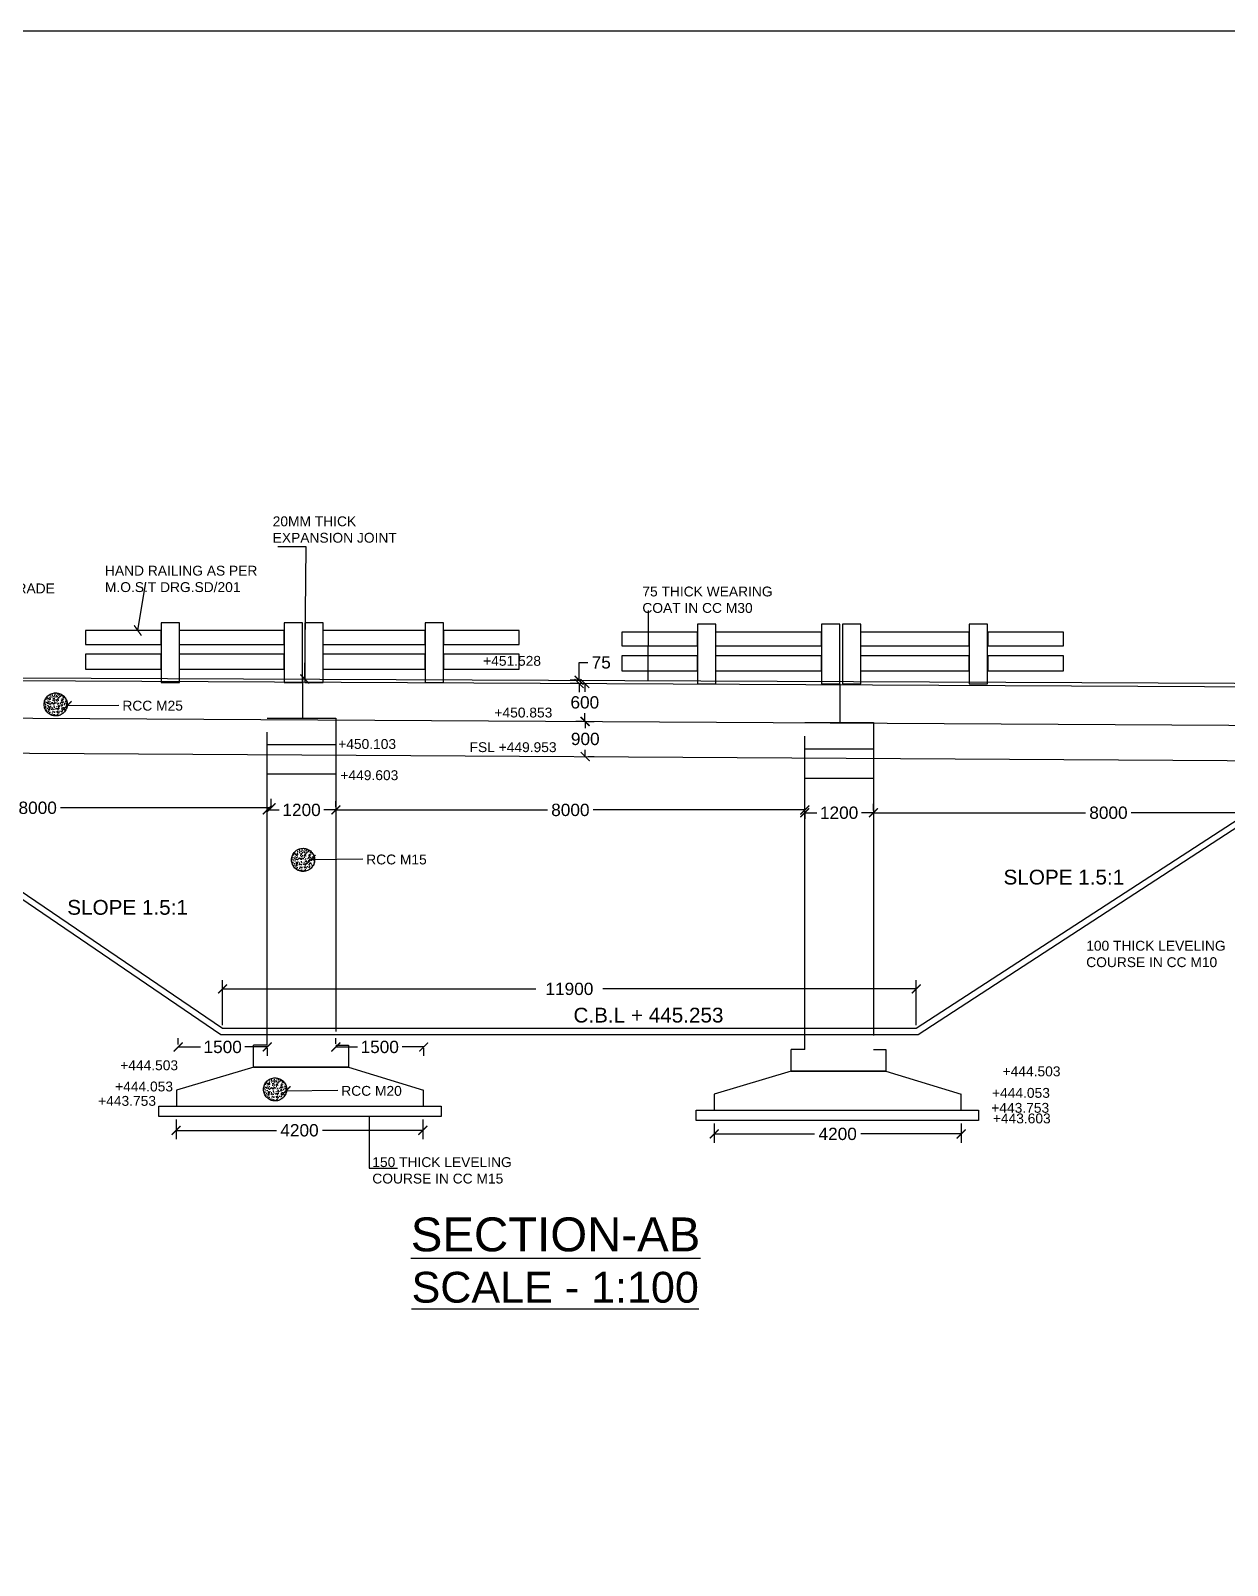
# Model space of a CAD drawing. Header units: inches. Extents: x 325 to 11487, y 381 to 10656.
# Drawn here: x 351.56 to 375.82, y 493.95 to 525.06 of the extents above; entities that cross this region are included whole.
import ezdxf

# ---------------------------------------------------------------- set-up
doc = ezdxf.new("R2010")
doc.units = ezdxf.units.IN
doc.header["$MEASUREMENT"] = 0
doc.linetypes.add('HIDDEN', pattern=[9.525, 6.35, -3.175])
doc.layers.add('DIMENSION', color=255, linetype='Continuous')
doc.layers.add('DRAWING', color=7, linetype='Continuous')
doc.styles.get("Standard").update_dxf_attribs({"font": 'arial.ttf'})
doc.dimstyles.new('dig', dxfattribs={"dimtxt": 0.3125, "dimasz": 0.18, "dimexe": 0.18, "dimexo": 0.0625, "dimgap": 0.09, "dimtad": 0, "dimtih": 1, "dimtoh": 1, "dimdec": 4, "dimzin": 0, "dimdsep": 46, "dimtxsty": 'Standard', "dimblk": 'ARCHTICK', "dimcen": 0.09, "dimadec": 0, "dimazin": 0, "dimtfac": 1, "dimtdec": 4, "dimtofl": 0, "dimtmove": 0, "dimatfit": 3, "dimldrblk": 'ARCHTICK', "dimfxl": 1, "dimtolj": 1, "dimtzin": 0, "dimarcsym": 0})

# ---------------------------------------------------------------- blocks, each defined once
blk = doc.blocks.new('_ArchTick')
at = {"color": 0, "linetype": 'ByBlock', "const_width": 0.15}
blk.add_lwpolyline([(-0.5, -0.5), (0.5, 0.5)], dxfattribs=at)
blk = doc.blocks.new('*D52')
at = {"layer": 'Defpoints', "color": 0, "linetype": 'HIDDEN', "transparency": 16777216}
for p in [(367.254, 509.189), (368.644, 509.204), (368.644, 509.189)]:
    blk.add_point(p, dxfattribs=at)
at = {"layer": 'DIMENSION', "color": 0, "linetype": 'HIDDEN', "lineweight": -2, "transparency": 16777216}
for p, q in [((367.254, 509.252), (367.254, 509.384)), ((368.644, 509.252), (368.644, 509.384)), ((367.254, 509.204), (367.498, 509.204)), ((368.644, 509.204), (368.401, 509.204))]:
    blk.add_line(p, q, dxfattribs=at)
at = {"layer": 'DIMENSION', "color": 0, "linetype": 'HIDDEN', "lineweight": -2, "transparency": 16777216, "xscale": 0.18, "yscale": 0.18, "zscale": 0.18, "rotation": 180}
blk.add_blockref('_ArchTick', (367.254, 509.204), dxfattribs=at)
at = {"layer": 'DIMENSION', "color": 0, "linetype": 'HIDDEN', "lineweight": -2, "transparency": 16777216, "xscale": 0.18, "yscale": 0.18, "zscale": 0.18}
blk.add_blockref('_ArchTick', (368.644, 509.204), dxfattribs=at)
at = {"layer": 'DIMENSION', "color": 0, "linetype": 'HIDDEN', "transparency": 16777216, "insert": (367.949, 509.204), "char_height": 0.25, "attachment_point": 5}
blk.add_mtext('\\A1;1200', dxfattribs=at)
blk = doc.blocks.new('*D53')
at = {"layer": 'Defpoints', "color": 0, "linetype": 'HIDDEN', "transparency": 16777216}
for p in [(369.513, 505.633), (355.453, 504.834), (369.513, 504.834)]:
    blk.add_point(p, dxfattribs=at)
at = {"layer": 'DIMENSION', "color": 0, "linetype": 'HIDDEN', "lineweight": -2, "transparency": 16777216}
for p, q in [((355.453, 504.897), (355.453, 505.813)), ((355.453, 505.633), (361.935, 505.633)), ((369.513, 505.633), (363.032, 505.633)), ((369.513, 504.897), (369.513, 505.813))]:
    blk.add_line(p, q, dxfattribs=at)
at = {"layer": 'DIMENSION', "color": 0, "linetype": 'HIDDEN', "lineweight": -2, "transparency": 16777216, "xscale": 0.18, "yscale": 0.18, "zscale": 0.18, "rotation": 180}
blk.add_blockref('_ArchTick', (355.453, 505.633), dxfattribs=at)
at = {"layer": 'DIMENSION', "color": 0, "linetype": 'HIDDEN', "lineweight": -2, "transparency": 16777216, "xscale": 0.18, "yscale": 0.18, "zscale": 0.18}
blk.add_blockref('_ArchTick', (369.513, 505.633), dxfattribs=at)
at = {"layer": 'DIMENSION', "color": 0, "linetype": 'HIDDEN', "transparency": 16777216, "insert": (362.483, 505.633), "char_height": 0.25, "attachment_point": 5}
blk.add_mtext('\\A1;11900', dxfattribs=at)
blk = doc.blocks.new('*D54')
at = {"layer": 'Defpoints', "color": 0, "linetype": 'HIDDEN', "transparency": 16777216}
for p in [(357.749, 509.265), (367.254, 509.265), (367.254, 509.261)]:
    blk.add_point(p, dxfattribs=at)
at = {"layer": 'DIMENSION', "color": 0, "linetype": 'HIDDEN', "lineweight": -2, "transparency": 16777216}
for p, q in [((357.749, 509.261), (362.039, 509.261)), ((357.749, 509.202), (357.749, 509.081)), ((367.254, 509.261), (362.965, 509.261)), ((367.254, 509.202), (367.254, 509.081))]:
    blk.add_line(p, q, dxfattribs=at)
at = {"layer": 'DIMENSION', "color": 0, "linetype": 'HIDDEN', "lineweight": -2, "transparency": 16777216, "xscale": 0.18, "yscale": 0.18, "zscale": 0.18, "rotation": 180}
blk.add_blockref('_ArchTick', (357.749, 509.261), dxfattribs=at)
at = {"layer": 'DIMENSION', "color": 0, "linetype": 'HIDDEN', "lineweight": -2, "transparency": 16777216, "xscale": 0.18, "yscale": 0.18, "zscale": 0.18}
blk.add_blockref('_ArchTick', (367.254, 509.261), dxfattribs=at)
at = {"layer": 'DIMENSION', "color": 0, "linetype": 'HIDDEN', "transparency": 16777216, "insert": (362.502, 509.261), "char_height": 0.25, "attachment_point": 5}
blk.add_mtext('\\A1;8000', dxfattribs=at)
blk = doc.blocks.new('*D55')
at = {"layer": 'Defpoints', "color": 0, "linetype": 'HIDDEN', "transparency": 16777216}
for p in [(356.359, 509.261), (357.749, 509.261), (357.749, 509.261)]:
    blk.add_point(p, dxfattribs=at)
at = {"layer": 'DIMENSION', "color": 0, "linetype": 'HIDDEN', "lineweight": -2, "transparency": 16777216}
for p, q in [((356.359, 509.324), (356.359, 509.441)), ((357.749, 509.324), (357.749, 509.441)), ((356.359, 509.261), (356.603, 509.261)), ((357.749, 509.261), (357.505, 509.261))]:
    blk.add_line(p, q, dxfattribs=at)
at = {"layer": 'DIMENSION', "color": 0, "linetype": 'HIDDEN', "lineweight": -2, "transparency": 16777216, "xscale": 0.18, "yscale": 0.18, "zscale": 0.18, "rotation": 180}
blk.add_blockref('_ArchTick', (356.359, 509.261), dxfattribs=at)
at = {"layer": 'DIMENSION', "color": 0, "linetype": 'HIDDEN', "lineweight": -2, "transparency": 16777216, "xscale": 0.18, "yscale": 0.18, "zscale": 0.18}
blk.add_blockref('_ArchTick', (357.749, 509.261), dxfattribs=at)
at = {"layer": 'DIMENSION', "color": 0, "linetype": 'HIDDEN', "transparency": 16777216, "insert": (357.054, 509.261), "char_height": 0.25, "attachment_point": 5}
blk.add_mtext('\\A1;1200', dxfattribs=at)
blk = doc.blocks.new('*D56')
at = {"layer": 'Defpoints', "color": 0, "linetype": 'HIDDEN', "transparency": 16777216}
for p in [(346.976, 509.304), (346.976, 509.261), (356.436, 509.261)]:
    blk.add_point(p, dxfattribs=at)
at = {"layer": 'DIMENSION', "color": 0, "linetype": 'HIDDEN', "lineweight": -2, "transparency": 16777216}
for p, q in [((346.976, 509.324), (346.976, 509.484)), ((346.976, 509.304), (351.243, 509.304)), ((356.436, 509.304), (352.169, 509.304)), ((356.436, 509.324), (356.436, 509.484))]:
    blk.add_line(p, q, dxfattribs=at)
at = {"layer": 'DIMENSION', "color": 0, "linetype": 'HIDDEN', "lineweight": -2, "transparency": 16777216, "xscale": 0.18, "yscale": 0.18, "zscale": 0.18, "rotation": 180}
blk.add_blockref('_ArchTick', (346.976, 509.304), dxfattribs=at)
at = {"layer": 'DIMENSION', "color": 0, "linetype": 'HIDDEN', "lineweight": -2, "transparency": 16777216, "xscale": 0.18, "yscale": 0.18, "zscale": 0.18}
blk.add_blockref('_ArchTick', (356.436, 509.304), dxfattribs=at)
at = {"layer": 'DIMENSION', "color": 0, "linetype": 'HIDDEN', "transparency": 16777216, "insert": (351.706, 509.304), "char_height": 0.25, "attachment_point": 5}
blk.add_mtext('\\A1;8000', dxfattribs=at)
blk = doc.blocks.new('*D57')
at = {"layer": 'Defpoints', "color": 0, "linetype": 'HIDDEN', "transparency": 16777216}
for p in [(368.644, 509.204), (378.171, 509.204), (378.171, 509.204)]:
    blk.add_point(p, dxfattribs=at)
at = {"layer": 'DIMENSION', "color": 0, "linetype": 'HIDDEN', "lineweight": -2, "transparency": 16777216}
for p, q in [((368.644, 509.266), (368.644, 509.384)), ((378.171, 509.266), (378.171, 509.384)), ((368.644, 509.204), (372.945, 509.204)), ((378.171, 509.204), (373.871, 509.204))]:
    blk.add_line(p, q, dxfattribs=at)
at = {"layer": 'DIMENSION', "color": 0, "linetype": 'HIDDEN', "lineweight": -2, "transparency": 16777216, "xscale": 0.18, "yscale": 0.18, "zscale": 0.18, "rotation": 180}
blk.add_blockref('_ArchTick', (368.644, 509.204), dxfattribs=at)
at = {"layer": 'DIMENSION', "color": 0, "linetype": 'HIDDEN', "lineweight": -2, "transparency": 16777216, "xscale": 0.18, "yscale": 0.18, "zscale": 0.18}
blk.add_blockref('_ArchTick', (378.171, 509.204), dxfattribs=at)
at = {"layer": 'DIMENSION', "color": 0, "linetype": 'HIDDEN', "transparency": 16777216, "insert": (373.408, 509.204), "char_height": 0.25, "attachment_point": 5}
blk.add_mtext('\\A1;8000', dxfattribs=at)
blk = doc.blocks.new('*D102')
at = {"layer": 'Defpoints', "color": 0, "linetype": 'HIDDEN', "transparency": 16777216}
for p in [(354.552, 504.456), (354.552, 504.445), (356.359, 504.491)]:
    blk.add_point(p, dxfattribs=at)
at = {"layer": 'DIMENSION', "color": 0, "linetype": 'HIDDEN', "lineweight": -2, "transparency": 16777216}
for p, q in [((354.552, 504.508), (354.552, 504.636)), ((354.552, 504.456), (355.004, 504.456)), ((356.359, 504.456), (355.906, 504.456)), ((356.359, 504.429), (356.359, 504.276))]:
    blk.add_line(p, q, dxfattribs=at)
at = {"layer": 'DIMENSION', "color": 0, "linetype": 'HIDDEN', "lineweight": -2, "transparency": 16777216, "xscale": 0.18, "yscale": 0.18, "zscale": 0.18, "rotation": 180}
blk.add_blockref('_ArchTick', (354.552, 504.456), dxfattribs=at)
at = {"layer": 'DIMENSION', "color": 0, "linetype": 'HIDDEN', "lineweight": -2, "transparency": 16777216, "xscale": 0.18, "yscale": 0.18, "zscale": 0.18}
blk.add_blockref('_ArchTick', (356.359, 504.456), dxfattribs=at)
at = {"layer": 'DIMENSION', "color": 0, "linetype": 'HIDDEN', "transparency": 16777216, "insert": (355.455, 504.456), "char_height": 0.25, "attachment_point": 5}
blk.add_mtext('\\A1;1500', dxfattribs=at)
blk = doc.blocks.new('*D103')
at = {"layer": 'Defpoints', "color": 0, "linetype": 'HIDDEN', "transparency": 16777216}
for p in [(357.749, 504.456), (359.528, 504.491), (359.528, 504.456)]:
    blk.add_point(p, dxfattribs=at)
at = {"layer": 'DIMENSION', "color": 0, "linetype": 'HIDDEN', "lineweight": -2, "transparency": 16777216}
for p, q in [((357.749, 504.518), (357.749, 504.636)), ((357.749, 504.456), (358.187, 504.456)), ((359.528, 504.456), (359.09, 504.456)), ((359.528, 504.429), (359.528, 504.276))]:
    blk.add_line(p, q, dxfattribs=at)
at = {"layer": 'DIMENSION', "color": 0, "linetype": 'HIDDEN', "lineweight": -2, "transparency": 16777216, "xscale": 0.18, "yscale": 0.18, "zscale": 0.18, "rotation": 180}
blk.add_blockref('_ArchTick', (357.749, 504.456), dxfattribs=at)
at = {"layer": 'DIMENSION', "color": 0, "linetype": 'HIDDEN', "lineweight": -2, "transparency": 16777216, "xscale": 0.18, "yscale": 0.18, "zscale": 0.18}
blk.add_blockref('_ArchTick', (359.528, 504.456), dxfattribs=at)
at = {"layer": 'DIMENSION', "color": 0, "linetype": 'HIDDEN', "transparency": 16777216, "insert": (358.638, 504.456), "char_height": 0.25, "attachment_point": 5}
blk.add_mtext('\\A1;1500', dxfattribs=at)
blk = doc.blocks.new('*D104')
at = {"layer": 'Defpoints', "color": 0, "linetype": 'HIDDEN', "transparency": 16777216}
for p in [(354.512, 503.05), (359.512, 503.05), (359.512, 502.766)]:
    blk.add_point(p, dxfattribs=at)
at = {"layer": 'DIMENSION', "color": 0, "linetype": 'HIDDEN', "lineweight": -2, "transparency": 16777216}
for p, q in [((354.512, 502.988), (354.512, 502.586)), ((354.512, 502.766), (356.544, 502.766)), ((359.512, 502.766), (357.48, 502.766)), ((359.512, 502.988), (359.512, 502.586))]:
    blk.add_line(p, q, dxfattribs=at)
at = {"layer": 'DIMENSION', "color": 0, "linetype": 'HIDDEN', "lineweight": -2, "transparency": 16777216, "xscale": 0.18, "yscale": 0.18, "zscale": 0.18, "rotation": 180}
blk.add_blockref('_ArchTick', (354.512, 502.766), dxfattribs=at)
at = {"layer": 'DIMENSION', "color": 0, "linetype": 'HIDDEN', "lineweight": -2, "transparency": 16777216, "xscale": 0.18, "yscale": 0.18, "zscale": 0.18}
blk.add_blockref('_ArchTick', (359.512, 502.766), dxfattribs=at)
at = {"layer": 'DIMENSION', "color": 0, "linetype": 'HIDDEN', "transparency": 16777216, "insert": (357.012, 502.766), "char_height": 0.25, "attachment_point": 5}
blk.add_mtext('\\A1;4200', dxfattribs=at)
blk = doc.blocks.new('*D105')
at = {"layer": 'Defpoints', "color": 0, "linetype": 'HIDDEN', "transparency": 16777216}
for p in [(365.417, 502.966), (370.423, 502.966), (370.423, 502.693)]:
    blk.add_point(p, dxfattribs=at)
at = {"layer": 'DIMENSION', "color": 0, "linetype": 'HIDDEN', "lineweight": -2, "transparency": 16777216}
for p, q in [((365.417, 502.904), (365.417, 502.513)), ((370.423, 502.904), (370.423, 502.513)), ((365.417, 502.693), (367.452, 502.693)), ((370.423, 502.693), (368.388, 502.693))]:
    blk.add_line(p, q, dxfattribs=at)
at = {"layer": 'DIMENSION', "color": 0, "linetype": 'HIDDEN', "lineweight": -2, "transparency": 16777216, "xscale": 0.18, "yscale": 0.18, "zscale": 0.18, "rotation": 180}
blk.add_blockref('_ArchTick', (365.417, 502.693), dxfattribs=at)
at = {"layer": 'DIMENSION', "color": 0, "linetype": 'HIDDEN', "lineweight": -2, "transparency": 16777216, "xscale": 0.18, "yscale": 0.18, "zscale": 0.18}
blk.add_blockref('_ArchTick', (370.423, 502.693), dxfattribs=at)
at = {"layer": 'DIMENSION', "color": 0, "linetype": 'HIDDEN', "transparency": 16777216, "insert": (367.92, 502.693), "char_height": 0.25, "attachment_point": 5}
blk.add_mtext('\\A1;4200', dxfattribs=at)
blk = doc.blocks.new('*D110')
at = {"layer": 'Defpoints', "color": 0, "linetype": 'HIDDEN', "transparency": 16777216}
for p in [(362.802, 511.056), (362.804, 511.056), (362.798, 510.343)]:
    blk.add_point(p, dxfattribs=at)
at = {"layer": 'DIMENSION', "color": 0, "linetype": 'HIDDEN', "lineweight": -2, "transparency": 16777216}
for p, q in [((362.804, 511.056), (362.804, 510.917)), ((362.864, 511.056), (362.984, 511.056)), ((362.804, 510.343), (362.804, 510.482)), ((362.86, 510.343), (362.984, 510.343))]:
    blk.add_line(p, q, dxfattribs=at)
at = {"layer": 'DIMENSION', "color": 0, "linetype": 'HIDDEN', "lineweight": -2, "transparency": 16777216, "xscale": 0.18, "yscale": 0.18, "zscale": 0.18}
for p, rotation in [((362.804, 511.056), 90), ((362.804, 510.343), 270)]:
    blk.add_blockref('_ArchTick', p, dxfattribs=dict(at, rotation=rotation))
at = {"layer": 'DIMENSION', "color": 0, "linetype": 'HIDDEN', "transparency": 16777216, "insert": (362.804, 510.7), "char_height": 0.25, "attachment_point": 5}
blk.add_mtext('\\A1;900', dxfattribs=at)
blk = doc.blocks.new('*D111')
at = {"layer": 'Defpoints', "color": 0, "linetype": 'HIDDEN', "transparency": 16777216}
for p in [(362.795, 511.826), (362.806, 511.826), (362.802, 511.056)]:
    blk.add_point(p, dxfattribs=at)
at = {"layer": 'DIMENSION', "color": 0, "linetype": 'HIDDEN', "lineweight": -2, "transparency": 16777216}
for p, q in [((362.743, 511.826), (362.615, 511.826)), ((362.795, 511.826), (362.795, 511.659)), ((362.795, 511.056), (362.795, 511.223)), ((362.739, 511.056), (362.615, 511.056))]:
    blk.add_line(p, q, dxfattribs=at)
at = {"layer": 'DIMENSION', "color": 0, "linetype": 'HIDDEN', "lineweight": -2, "transparency": 16777216, "xscale": 0.18, "yscale": 0.18, "zscale": 0.18}
for p, rotation in [((362.795, 511.826), 90), ((362.795, 511.056), 270)]:
    blk.add_blockref('_ArchTick', p, dxfattribs=dict(at, rotation=rotation))
at = {"layer": 'DIMENSION', "color": 0, "linetype": 'HIDDEN', "transparency": 16777216, "insert": (362.795, 511.441), "char_height": 0.25, "attachment_point": 5}
blk.add_mtext('\\A1;600', dxfattribs=at)
blk = doc.blocks.new('*D112')
at = {"layer": 'Defpoints', "color": 0, "linetype": 'HIDDEN', "transparency": 16777216}
for p in [(362.679, 511.891), (362.795, 511.891), (362.795, 511.826)]:
    blk.add_point(p, dxfattribs=at)
at = {"layer": 'DIMENSION', "color": 0, "linetype": 'HIDDEN', "lineweight": -2, "transparency": 16777216}
for p, q in [((362.679, 511.891), (362.679, 512.251)), ((362.679, 512.251), (362.859, 512.251)), ((362.733, 511.891), (362.499, 511.891)), ((362.733, 511.826), (362.499, 511.826)), ((362.679, 511.826), (362.679, 511.646))]:
    blk.add_line(p, q, dxfattribs=at)
at = {"layer": 'DIMENSION', "color": 0, "linetype": 'HIDDEN', "lineweight": -2, "transparency": 16777216, "xscale": 0.18, "yscale": 0.18, "zscale": 0.18}
for p, rotation in [((362.679, 511.891), 270), ((362.679, 511.826), 90)]:
    blk.add_blockref('_ArchTick', p, dxfattribs=dict(at, rotation=rotation))
at = {"layer": 'DIMENSION', "color": 0, "linetype": 'HIDDEN', "transparency": 16777216, "insert": (363.128, 512.251), "char_height": 0.25, "attachment_point": 5}
blk.add_mtext('\\A1;75', dxfattribs=at)

msp = doc.modelspace()

# ---------------------------------------------------------------- hatches: boundary and pattern name
at = {"layer": 'DIMENSION', "linetype": 'HIDDEN'}
h = msp.add_hatch(dxfattribs=at)
h.set_pattern_fill('AR-CONC', color=256, scale=0.016612, style=0)
h.set_pattern_definition([(50, (-3558.73721, -2218.69197), (0.1191491726, -0.010424202), [0.0124587816, -0.1370465973]), (355, (-3558.7372, -2218.69197), (-0.0230489674, 0.1249519666), [0.0099670253, -0.109637278]), (100.4514, (-3558.72728, -2218.69284), (0.0961002937, 0.1145276888), [0.0105883347, -0.1164716857]), (46.1842, (-3558.7372, -2218.65874), (0.177286975, -0.0274955366), [0.0186881724, -0.205569896]), (96.6356, (-3558.72243, -2218.66103), (0.1552634466, 0.161817624), [0.0158825026, -0.1747075006]), (351.1842, (-3558.7372, -2218.65874), (0.15526332, 0.161817745), [0.014950538, -0.164455917]), (21, (-3558.72059, -2218.66705), (0.0991564611, -0.0668818776), [0.0124587816, -0.1370465973]), (326, (-3558.72059, -2218.66705), (0.0404188343, 0.1204598136), [0.0099670253, -0.109637278]), (71.4514, (-3558.71233, -2218.67262), (0.139575336, 0.0535778268), [0.0105883347, -0.1164716857]), (37.5, (-3558.737205, -2218.691967), (0.00201995975, 0.0552993575), [0, -0.1083083412, 0, -0.1112984487, 0, -0.1100525706]), (7.5, (-3558.737205, -2218.69197), (0.0437003454, 0.0655185249), [0, -0.0634567275, 0, -0.1058165848, 0, -0.0419445646]), (327.5, (-3558.77425, -2218.691967), (0.08867702843, -0.0037467496), [0, -0.0415292719, 0, -0.1295713284, 0, -0.1719311857]), (317.5, (-3558.79086, -2218.69197), (0.096877188, 0.0166291481), [0, -0.0539880535, 0, -0.0860486514, 0, -0.1220960594])])
h.paths.add_polyline_path([(352.30465, 511.40165, 1), (351.83613, 511.40165, 1)])
h = msp.add_hatch(dxfattribs=at)
h.set_pattern_fill('AR-CONC', color=256, scale=0.016612, style=0)
h.set_pattern_definition([(50, (-3553.72323, -2221.84408), (0.1191491726, -0.010424202), [0.0124587816, -0.1370465973]), (355, (-3553.72323, -2221.84408), (-0.0230489674, 0.1249519666), [0.0099670253, -0.109637278]), (100.4514, (-3553.7133, -2221.84495), (0.0961002937, 0.1145276888), [0.0105883347, -0.1164716857]), (46.1842, (-3553.72323, -2221.81086), (0.177286975, -0.0274955366), [0.0186881724, -0.205569896]), (96.6356, (-3553.70846, -2221.81315), (0.1552634466, 0.161817624), [0.0158825026, -0.1747075006]), (351.1842, (-3553.72323, -2221.81086), (0.15526332, 0.161817745), [0.014950538, -0.164455917]), (21, (-3553.70662, -2221.81917), (0.0991564611, -0.0668818776), [0.0124587816, -0.1370465973]), (326, (-3553.70662, -2221.81917), (0.0404188343, 0.1204598136), [0.0099670253, -0.109637278]), (71.4514, (-3553.69836, -2221.82474), (0.139575336, 0.0535778268), [0.0105883347, -0.1164716857]), (37.5, (-3553.72323, -2221.844084), (0.00201995975, 0.0552993575), [0, -0.1083083412, 0, -0.1112984487, 0, -0.1100525706]), (7.5, (-3553.72323, -2221.844084), (0.0437003454, 0.0655185249), [0, -0.0634567275, 0, -0.1058165848, 0, -0.0419445646]), (327.5, (-3553.760274, -2221.844084), (0.08867702843, -0.0037467496), [0, -0.0415292719, 0, -0.1295713284, 0, -0.1719311857]), (317.5, (-3553.776886, -2221.844084), (0.096877188, 0.0166291481), [0, -0.0539880535, 0, -0.0860486514, 0, -0.1220960594])])
h.paths.add_polyline_path([(357.31862, 508.24954, 1), (356.85011, 508.24954, 1)])
h = msp.add_hatch(dxfattribs=at)
h.set_pattern_fill('AR-CONC', color=256, scale=0.016612, style=0)
h.set_pattern_definition([(50, (-3554.29045, -2226.49713), (0.1191491726, -0.010424202), [0.0124587816, -0.1370465973]), (355, (-3554.29045, -2226.49713), (-0.0230489674, 0.1249519666), [0.0099670253, -0.109637278]), (100.4514, (-3554.28052, -2226.49799), (0.0961002937, 0.1145276888), [0.0105883347, -0.1164716857]), (46.1842, (-3554.29045, -2226.4639), (0.177286975, -0.0274955366), [0.0186881724, -0.205569896]), (96.6356, (-3554.27567, -2226.4662), (0.1552634466, 0.161817624), [0.0158825026, -0.1747075006]), (351.1842, (-3554.29045, -2226.4639), (0.15526332, 0.161817745), [0.014950538, -0.164455917]), (21, (-3554.27383, -2226.47221), (0.0991564611, -0.0668818776), [0.0124587816, -0.1370465973]), (326, (-3554.27383, -2226.47221), (0.0404188343, 0.1204598136), [0.0099670253, -0.109637278]), (71.4514, (-3554.26557, -2226.47778), (0.139575336, 0.0535778268), [0.0105883347, -0.1164716857]), (37.5, (-3554.290446, -2226.497125), (0.00201995975, 0.0552993575), [0, -0.1083083412, 0, -0.1112984487, 0, -0.1100525706]), (7.5, (-3554.290446, -2226.497125), (0.0437003454, 0.0655185249), [0, -0.0634567275, 0, -0.1058165848, 0, -0.0419445646]), (327.5, (-3554.32749, -2226.497125), (0.08867702843, -0.0037467496), [0, -0.0415292719, 0, -0.1295713284, 0, -0.1719311857]), (317.5, (-3554.3441, -2226.497125), (0.096877188, 0.0166291481), [0, -0.0539880535, 0, -0.0860486514, 0, -0.1220960594])])
h.paths.add_polyline_path([(356.75141, 503.59649, 1), (356.28289, 503.59649, 1)])

# ---------------------------------------------------------------- linework, layer by layer
for p, q in [((357.0706, 511.90081), (357.0706, 511.12019)), ((367.96581, 511.81705), (367.96581, 511.03643)), ((356.35924, 511.12019), (357.74915, 511.12019)), ((356.35924, 504.49113), (356.35924, 511.12019)), ((357.74915, 511.12019), (357.74915, 504.49113)), ((367.25446, 511.03643), (368.64437, 511.03643)), ((367.25446, 504.40737), (367.25446, 511.03643)), ((368.64437, 511.03643), (368.64437, 504.40737)), ((356.07972, 504.05021), (356.07972, 504.49113)), ((358.00368, 504.49113), (358.00368, 504.05021)), ((366.97493, 503.96645), (366.97493, 504.40737)), ((368.8989, 504.40737), (368.8989, 503.96645)), ((358.00368, 504.05021), (356.07972, 504.05021)), ((356.08477, 504.05021), (358.00368, 504.05021)), ((368.8989, 503.96645), (366.97493, 503.96645)), ((366.97999, 503.96645), (368.8989, 503.96645)), ((354.52211, 503.58283), (354.52211, 503.25926)), ((359.52767, 503.25926), (359.52767, 503.58283)), ((365.41733, 503.49907), (365.41733, 503.1755)), ((370.42289, 503.1755), (370.42289, 503.49907)), ((354.52211, 503.25926), (359.52767, 503.25926)), ((365.41733, 503.1755), (370.42289, 503.1755))]:
    msp.add_line(p, q, dxfattribs=at)
for points in [[(354.58059, 513.05626), (354.20872, 513.05626), (354.20872, 511.84794), (354.58059, 511.84794)], [(357.07197, 513.05626), (356.7001, 513.05626), (356.7001, 511.84794), (357.07197, 511.84794)], [(357.49106, 513.05626), (357.11919, 513.05626), (357.11919, 511.84794), (357.49106, 511.84794)], [(359.92912, 513.05626), (359.55725, 513.05626), (359.55725, 511.84794), (359.92912, 511.84794)], [(365.45212, 513.02537), (365.08024, 513.02537), (365.08024, 511.81705), (365.45212, 511.81705)], [(367.96581, 513.02537), (367.59394, 513.02537), (367.59394, 511.81705), (367.96581, 511.81705)], [(368.39236, 513.02537), (368.02049, 513.02537), (368.02049, 511.81705), (368.39236, 511.81705)], [(370.95863, 513.02537), (370.58676, 513.02537), (370.58676, 511.81705), (370.95863, 511.81705)], [(354.20872, 512.89976), (352.67606, 512.89976), (352.67606, 512.61853), (354.20872, 512.61853)], [(361.46192, 512.89976), (359.92926, 512.89976), (359.92926, 512.61853), (361.46192, 512.61853)], [(365.08024, 512.86887), (363.54758, 512.86887), (363.54758, 512.58764), (365.08024, 512.58764)], [(372.49448, 512.86887), (370.96182, 512.86887), (370.96182, 512.58764), (372.49448, 512.58764)], [(354.20872, 512.41634), (352.67592, 512.41634), (352.67592, 512.1152), (354.20872, 512.1152)], [(361.46192, 512.41634), (359.92912, 512.41634), (359.92912, 512.1152), (361.46192, 512.1152)], [(365.08024, 512.38545), (363.54744, 512.38545), (363.54744, 512.08431), (365.08024, 512.08431)], [(372.49448, 512.38545), (370.96168, 512.38545), (370.96168, 512.08431), (372.49448, 512.08431)], [(356.35924, 510.58677), (357.74915, 510.58677), (357.74915, 509.98519), (356.35924, 509.98519)], [(367.25446, 510.50301), (368.64437, 510.50301), (368.64437, 509.90143), (367.25446, 509.90143)], [(354.15896, 503.25926), (359.88192, 503.25926), (359.88192, 503.05022), (354.15896, 503.05022)], [(365.05418, 503.1755), (370.77713, 503.1755), (370.77713, 502.96646), (365.05418, 502.96646)]]:
    msp.add_lwpolyline(points, close=True, dxfattribs=at)
for points in [[(364.0817, 513.30491), (364.0756, 511.88516)], [(354.58059, 512.61853), (356.7001, 512.61853), (356.7001, 512.89976), (354.58059, 512.89976)], [(357.49106, 512.61853), (359.55725, 512.61853), (359.55725, 512.89976), (357.49106, 512.89976)], [(365.45212, 512.58764), (367.59394, 512.58764), (367.59394, 512.86887), (365.45212, 512.86887)], [(368.39236, 512.58764), (370.58676, 512.58764), (370.58676, 512.86887), (368.39236, 512.86887)], [(354.58059, 512.1152), (356.7001, 512.1152), (356.7001, 512.41634), (354.58059, 512.41634)], [(357.49106, 512.1152), (359.55725, 512.1152), (359.55725, 512.41634), (357.49106, 512.41634)], [(365.45212, 512.08431), (367.59394, 512.08431), (367.59394, 512.38545), (365.45212, 512.38545)], [(368.39236, 512.08431), (370.58676, 512.08431), (370.58676, 512.38545), (368.39236, 512.38545)], [(356.35924, 504.49113), (356.07972, 504.49113)], [(357.74915, 504.49113), (358.00368, 504.49113)], [(367.25446, 504.40737), (366.97493, 504.40737)], [(368.64437, 504.40737), (368.8989, 504.40737)], [(356.08477, 504.05021), (354.52211, 503.58283)], [(358.00368, 504.05021), (359.52767, 503.58283)], [(366.97999, 503.96645), (365.41733, 503.49907)], [(368.8989, 503.96645), (370.42289, 503.49907)], [(358.42209, 503.05022), (358.42209, 502), (359, 502)]]:
    msp.add_lwpolyline(points, dxfattribs=at)
at = {"layer": 'DIMENSION'}
for points in [[(335.78865, 512.00681), (383.68605, 511.80081)], [(341.69817, 511.93017), (383.42807, 511.72417)], [(346.9849, 511.15005), (378.16198, 510.96431)], [(347.12195, 510.43681), (378.02554, 510.2527)], [(347.15622, 510.33504), (355.41549, 504.71211), (369.54974, 504.71211), (377.91184, 510.15118)], [(347.22509, 510.4362), (355.45319, 504.83448), (369.51344, 504.83448), (377.84511, 510.25377)]]:
    msp.add_lwpolyline(points, dxfattribs=at)
at = {"layer": 'DIMENSION', "linetype": 'HIDDEN'}
for centre in [(352.07039, 511.40165), (357.08437, 508.24954), (356.51715, 503.59649)]:
    msp.add_circle(centre, 0.23426, dxfattribs=at)
at = {"layer": 'DRAWING', "ltscale": 0.02}
msp.add_lwpolyline([(325.49314, 525.05893), (421.55667, 525.05893), (421.55667, 455.4306), (325.49314, 455.4306)], close=True, dxfattribs=at)

# ---------------------------------------------------------------- texts
at = {"layer": 'DIMENSION', "linetype": 'HIDDEN'}
for s, height, p in [('%%USECTION-AB', 0.6875, (359.26724, 500.31316)), ('%%USCALE - 1:100', 0.625, (359.28353, 499.27318))]:
    msp.add_text(s, height=height, dxfattribs=at).set_placement(p)
at = {"layer": 'DIMENSION', "linetype": 'HIDDEN', "attachment_point": 1}
for s, insert, char_height, width in [('20MM THICK EXPANSION JOINT', (356.46903, 515.21266), 0.2, 2.5466123), ('600MM THICK DECK SLAB IN RCC M25 GRADE', (348.60676, 514.18583), 0.2, 3.4409757), ('HAND RAILING AS PER M.O.S.T DRG.SD/201', (353.06891, 514.21238), 0.2, 3.1221009), ('75 THICK WEARING COAT IN CC M30', (363.96146, 513.78998), 0.2, 2.9671942), ('+451.528', (360.73453, 512.38424), 0.2, 1.1624366), ('RCC M25', (353.42268, 511.4757), 0.2, 1.2523283), ('+450.853', (360.96352, 511.33604), 0.2, 1.1624366), ('+450.103', (357.79668, 510.69851), 0.2, 1.1624366), ('FSL +449.953', (360.4594, 510.63406), 0.2, 1.8480014), ('+449.603', (357.84189, 510.06613), 0.2, 1.1624366), ('RCC M15', (358.36494, 508.35713), 0.2, 1.2523283), ('SLOPE 1.5:1', (371.28148, 508.04994), 0.3, 2.8487187), ('SLOPE 1.5:1', (352.30501, 507.43697), 0.3, 2.8487187), ('100 THICK LEVELING COURSE IN CC M10', (372.95755, 506.60858), 0.2, 2.9671942), ('C.B.L + 445.253', (362.565, 505.25199), 0.3, 3.3020081), ('+444.503', (353.37827, 504.18567), 0.2, 1.1624366), ('+444.503', (371.26326, 504.06221), 0.2, 1.1624366), ('+444.053', (353.27553, 503.75519), 0.2, 1.1624366), ('+443.753', (352.93116, 503.46349), 0.2, 1.1624366), ('RCC M20', (357.85908, 503.66644), 0.2, 1.2523283), ('+444.053', (371.04881, 503.62585), 0.2, 1.1624366), ('+443.753', (371.03372, 503.32241), 0.2, 1.1624366), ('+443.603', (371.06506, 503.10768), 0.2, 1.1624366), ('150 THICK LEVELING COURSE IN CC M15', (358.48814, 502.22189), 0.2, 2.9671942)]:
    msp.add_mtext(s, dxfattribs=dict(at, insert=insert, char_height=char_height, width=width))

# ---------------------------------------------------------------- dimensions: what is measured, and where the dimension line sits
at = {"layer": 'DIMENSION', "linetype": 'HIDDEN'}
for base, p1, p2, text, picture, middle in [((362.67919, 511.89066), (362.79508, 511.82598), (362.79536, 511.89066), '75', '*D112', (363.12816, 512.25066)), ((362.79508, 511.82598), (362.802, 511.05582), (362.8058, 511.82598), '600', '*D111', (362.79508, 511.4409)), ((362.80391, 511.05582), (362.79775, 510.34342), (362.802, 511.05582), '900', '*D110', (362.80391, 510.69962))]:
    dim = msp.add_linear_dim(base=base, p1=p1, p2=p2, angle=90, text=text, dimstyle='dig', override={"dimtxt": 0.25}, dxfattribs=at)
    dim.commit()
    dim.dimension.update_dxf_attribs({"geometry": picture, "text_midpoint": middle})
for base, p1, p2, text, picture, middle in [((346.9756, 509.30431), (356.43603, 509.26103), (346.9756, 509.26103), '8000', '*D56', (351.70582, 509.30431)), ((357.74915, 509.26103), (356.35924, 509.26103), (357.74915, 509.26103), '1200', '*D55', (357.0542, 509.26103)), ((367.25446, 509.26103), (357.74915, 509.26456), (367.25446, 509.26456), '8000', '*D54', (362.50181, 509.26103)), ((368.64437, 509.20377), (367.25446, 509.18925), (368.64437, 509.18925), '1200', '*D52', (367.94941, 509.20377)), ((378.17128, 509.20377), (368.64437, 509.20377), (378.17128, 509.20377), '8000', '*D57', (373.40782, 509.20377)), ((369.51344, 505.63339), (355.45319, 504.83448), (369.51344, 504.83448), '11900', '*D53', (362.48332, 505.63339)), ((354.5515, 504.45592), (356.35924, 504.49113), (354.5515, 504.44549), '1500', '*D102', (355.45537, 504.45592)), ((359.52767, 504.45613), (357.74915, 504.45592), (359.52767, 504.49113), '1500', '*D103', (358.63841, 504.45613)), ((359.51192, 502.76574), (354.51212, 503.05022), (359.51192, 503.05022), '4200', '*D104', (357.01202, 502.76574)), ((370.42289, 502.69277), (365.41733, 502.96646), (370.42289, 502.96646), '4200', '*D105', (367.92011, 502.69277))]:
    dim = msp.add_linear_dim(base=base, p1=p1, p2=p2, text=text, dimstyle='dig', override={"dimtxt": 0.25}, dxfattribs=at)
    dim.commit()
    dim.dimension.update_dxf_attribs({"geometry": picture, "text_midpoint": middle})

# ---------------------------------------------------------------- leaders
for points in [[(357.11919, 511.91508), (357.14493, 514.59616), (356.57537, 514.59616)], [(353.73492, 512.89976), (353.90075, 513.8763)], [(352.30363, 511.37638), (353.35222, 511.38715)], [(357.24589, 508.25781), (358.29448, 508.26858)], [(356.74003, 503.56712), (357.78862, 503.57789)]]:
    msp.add_leader(points, dimstyle='dig', override={"dimtxt": 0.25}, dxfattribs=at)

doc.saveas('drawing.dxf')
